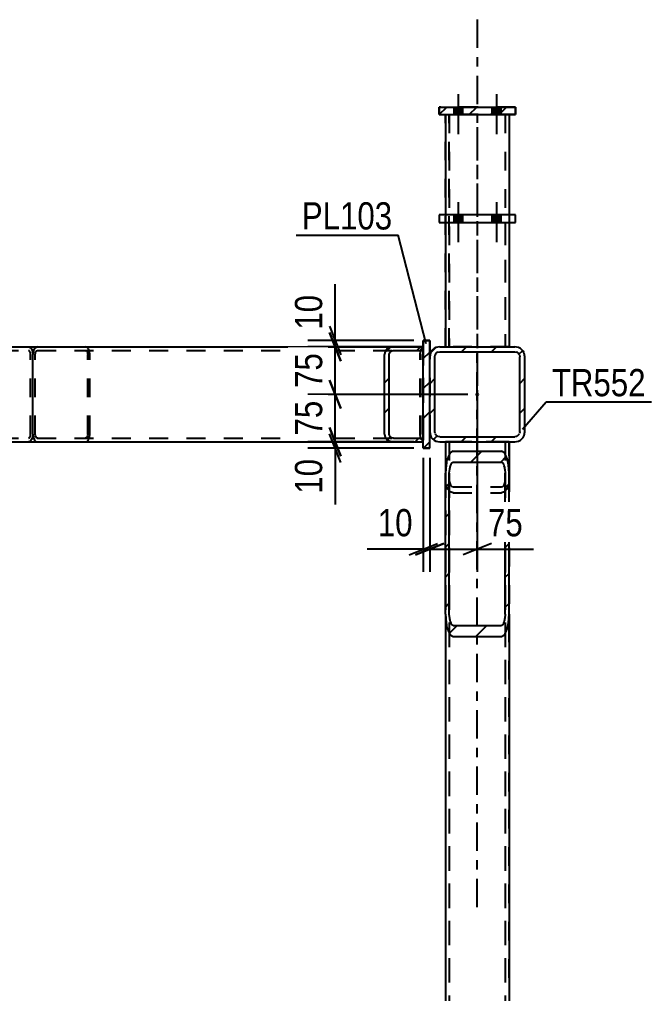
# Model space of a CAD drawing. Header units: millimetres. Extents: x -857 to 332, y -866 to -25.
# Drawn here: x 160.5 to 226.9, y -322.5 to -220.1 of the extents above; entities that cross this region are included whole.
import ezdxf

# ---------------------------------------------------------------- set-up
doc = ezdxf.new("R2010")
doc.units = ezdxf.units.MM
doc.linetypes.add('DXK_LINE_DOT2', pattern=[3.9198, 1.9599, -1.9599])
doc.linetypes.add('DXK_LINE_DOT3', pattern=[5.9187, 2.979, -0.9799, 0.9799, -0.9799])
doc.styles.add('Arial Narrow', font='ARIALN.TTF', dxfattribs={"height": 0.2})

# ---------------------------------------------------------------- blocks, each defined once
blk = doc.blocks.new('Part-570386455-13917 - 13803')
at = {"color": 7, "linetype": 'DXK_LINE_DOT2'}
for p, q in [((202.96, -253.85), (203.63, -253.85)), ((202.96, -253.85), (202.96, -265.18)), ((202.96, -253.85), (203.63, -253.85)), ((203.63, -253.85), (203.63, -265.18)), ((202.96, -265.18), (203.63, -265.18)), ((203.63, -265.18), (202.96, -265.18))]:
    blk.add_line(p, q, dxfattribs=at)
blk = doc.blocks.new('Part-570386455-14193 - 13803')
at = {"color": 2, "linetype": 'Continuous'}
for p, q in [((212.63, -240.65), (204.63, -240.65)), ((204.63, -240.65), (204.63, -241.45)), ((204.63, -241.45), (212.63, -241.45)), ((212.63, -241.45), (212.63, -240.65))]:
    blk.add_line(p, q, dxfattribs=at)
blk = doc.blocks.new('Part-570386455-13807 - 13803')
at = {"color": 7, "linetype": 'DXK_LINE_DOT3'}
blk.add_line((208.63, -313.44), (208.63, -255.12), dxfattribs=at)
at = {"color": 7, "linetype": 'DXK_LINE_DOT2'}
for p, q in [((211.96, -264.52), (205.29, -264.52)), ((205.29, -264.52), (205.29, -320.85)), ((205.69, -264.52), (205.69, -320.85)), ((211.56, -264.52), (211.56, -320.85)), ((211.96, -320.85), (211.96, -264.52))]:
    blk.add_line(p, q, dxfattribs=at)
blk = doc.blocks.new('Part-570386455-13844 - 13803')
at = {"linetype": 'Continuous'}
h = blk.add_hatch(dxfattribs=at)
h.set_pattern_fill('', scale=0.7, style=0, pattern_type=0)
h.set_pattern_definition([(45, (199.4727, -254.5777), (-1.57154, 1.57154), [])])
h.paths.add_polyline_path([(199.84, -254.52), (199.47, -254.58), (199.16, -254.75), (198.95, -255.01), (198.88, -255.32), (198.88, -263.72), (198.95, -264.02), (199.16, -264.28), (199.47, -264.46), (199.84, -264.52), (202.96, -264.52), (202.96, -264.12), (199.84, -264.12), (199.66, -264.09), (199.5, -264), (199.4, -263.87), (199.36, -263.72), (199.36, -255.32), (199.4, -255.16), (199.5, -255.03), (199.66, -254.95), (199.84, -254.92), (202.96, -254.92), (202.96, -254.52)])
at = {"color": 7, "linetype": 'DXK_LINE_DOT2'}
for p, q in [((119.3, -254.52), (119.3, -264.52)), ((119.3, -254.52), (161.48, -254.52)), ((119.3, -254.92), (202.96, -254.92)), ((199.84, -254.52), (202.96, -254.52)), ((202.96, -264.52), (202.96, -254.52)), ((119.3, -264.12), (202.96, -264.12)), ((119.3, -264.52), (161.48, -264.52)), ((199.84, -264.52), (202.96, -264.52))]:
    blk.add_line(p, q, dxfattribs=at)
at = {"color": 2, "linetype": 'Continuous'}
for p, q in [((161.48, -254.52), (199.84, -254.52)), ((199.84, -254.52), (199.47, -254.58)), ((199.66, -254.95), (199.84, -254.92)), ((202.96, -254.52), (199.84, -254.52)), ((199.84, -254.92), (202.96, -254.92)), ((202.96, -254.92), (202.96, -254.52)), ((198.95, -255.01), (198.88, -255.32)), ((198.88, -263.72), (198.88, -255.32)), ((199.36, -255.32), (199.4, -255.16)), ((199.36, -263.72), (199.36, -255.32)), ((199.4, -255.16), (199.5, -255.03)), ((199.5, -255.03), (199.66, -254.95)), ((198.88, -263.72), (198.95, -264.02)), ((199.4, -263.87), (199.36, -263.72)), ((199.5, -264), (199.4, -263.87)), ((199.66, -264.09), (199.5, -264)), ((199.84, -264.12), (199.66, -264.09)), ((199.84, -264.12), (202.96, -264.12)), ((202.96, -264.52), (202.96, -264.12)), ((161.48, -264.52), (199.84, -264.52)), ((199.47, -264.46), (199.84, -264.52)), ((199.84, -264.52), (202.96, -264.52))]:
    blk.add_line(p, q, dxfattribs=at)
for centre, start, end in [((199.74, -255.43), 107.7012, 152.0537), ((199.74, -263.6), 207.9463, 252.2988)]:
    blk.add_arc(centre, 0.895, start, end, dxfattribs=at)
blk = doc.blocks.new('Part-570386455-13843 - 13803')
at = {"linetype": 'Continuous'}
h = blk.add_hatch(dxfattribs=at)
h.set_pattern_fill('', scale=0.7, style=0, pattern_type=0)
h.set_pattern_definition([(45, (119.2967, -254.9168), (-1.57154, 1.57154), [])])
h.paths.add_polyline_path([(119.3, -254.52), (119.3, -254.92), (124.08, -254.92), (124.27, -254.95), (124.42, -255.03), (124.53, -255.16), (124.56, -255.32), (124.56, -263.72), (124.53, -263.87), (124.42, -264), (124.27, -264.09), (124.08, -264.12), (119.3, -264.12), (119.3, -264.52), (124.08, -264.52), (124.45, -264.46), (124.76, -264.28), (124.97, -264.02), (125.04, -263.72), (125.04, -255.32), (124.97, -255.01), (124.76, -254.75), (124.45, -254.58), (124.08, -254.52)])
at = {"color": 7, "linetype": 'DXK_LINE_DOT2'}
for p, q in [((119.3, -254.52), (119.3, -264.52)), ((119.3, -254.52), (124.08, -254.52)), ((119.3, -254.92), (161.48, -254.92)), ((124.08, -254.52), (124.08, -254.52)), ((156.01, -255.01), (156.12, -254.75)), ((156.12, -254.75), (156.27, -254.58)), ((156.27, -254.58), (156.46, -254.52)), ((156.46, -254.92), (156.36, -254.95)), ((161.57, -254.95), (161.48, -254.92)), ((155.98, -255.32), (156.01, -255.01)), ((155.98, -263.72), (155.98, -255.32)), ((156.23, -255.16), (156.22, -255.32)), ((156.22, -263.72), (156.22, -255.32)), ((156.29, -255.03), (156.23, -255.16)), ((156.36, -254.95), (156.29, -255.03)), ((161.65, -255.03), (161.57, -254.95)), ((161.7, -255.16), (161.65, -255.03)), ((161.72, -255.32), (161.7, -255.16)), ((161.72, -263.72), (161.72, -255.32)), ((119.3, -264.12), (161.48, -264.12)), ((156.01, -264.02), (155.98, -263.72)), ((156.12, -264.28), (156.01, -264.02)), ((156.22, -263.72), (156.23, -263.87)), ((156.23, -263.87), (156.29, -264)), ((156.29, -264), (156.36, -264.09)), ((156.36, -264.09), (156.46, -264.12)), ((161.48, -264.12), (161.57, -264.09)), ((161.57, -264.09), (161.65, -264)), ((161.65, -264), (161.7, -263.87)), ((161.7, -263.87), (161.72, -263.72)), ((119.3, -264.52), (124.08, -264.52)), ((156.27, -264.46), (156.12, -264.28)), ((156.46, -264.52), (156.27, -264.46)), ((156.46, -264.52), (161.48, -264.52))]:
    blk.add_line(p, q, dxfattribs=at)
at = {"color": 2, "linetype": 'Continuous'}
for p, q in [((119.3, -254.52), (119.3, -254.92)), ((119.3, -254.52), (124.08, -254.52)), ((119.3, -254.92), (124.08, -254.92)), ((124.08, -254.52), (161.48, -254.52)), ((124.45, -254.58), (124.08, -254.52)), ((124.08, -254.92), (124.27, -254.95)), ((161.48, -254.52), (161.67, -254.58)), ((161.67, -254.58), (161.82, -254.75)), ((161.82, -254.75), (161.93, -255.01)), ((124.27, -254.95), (124.42, -255.03)), ((124.42, -255.03), (124.53, -255.16)), ((124.53, -255.16), (124.56, -255.32)), ((124.56, -263.72), (124.56, -255.32)), ((125.04, -255.32), (124.97, -255.01)), ((125.04, -263.72), (125.04, -255.32)), ((161.93, -255.01), (161.96, -255.32)), ((161.96, -263.72), (161.96, -255.32)), ((119.3, -264.52), (119.3, -264.12)), ((119.3, -264.12), (124.08, -264.12)), ((124.27, -264.09), (124.08, -264.12)), ((124.42, -264), (124.27, -264.09)), ((124.53, -263.87), (124.42, -264)), ((124.56, -263.72), (124.53, -263.87)), ((124.97, -264.02), (125.04, -263.72)), ((161.93, -264.02), (161.82, -264.28)), ((161.96, -263.72), (161.93, -264.02)), ((119.3, -264.52), (124.08, -264.52)), ((124.08, -264.52), (124.45, -264.46)), ((124.08, -264.52), (161.48, -264.52)), ((161.67, -264.46), (161.48, -264.52)), ((161.82, -264.28), (161.67, -264.46))]:
    blk.add_line(p, q, dxfattribs=at)
for centre, start, end in [((124.18, -255.43), 27.9463, 72.2988), ((124.18, -263.6), 287.7012, 332.0537)]:
    blk.add_arc(centre, 0.895, start, end, dxfattribs=at)
blk = doc.blocks.new('Part-570386455-13868 - 13803')
at = {"color": 2, "linetype": 'Continuous'}
for p, q in [((205.29, -264.52), (205.29, -267.82)), ((211.96, -264.52), (211.96, -267.82))]:
    blk.add_line(p, q, dxfattribs=at)
at = {"color": 7, "linetype": 'DXK_LINE_DOT2'}
for p, q in [((205.69, -264.52), (205.29, -264.52)), ((205.29, -264.52), (205.36, -264.52)), ((205.36, -264.52), (205.53, -264.52)), ((211.96, -264.52), (205.53, -264.52)), ((211.53, -264.52), (205.69, -264.52)), ((205.69, -264.52), (205.69, -264.52)), ((205.69, -264.52), (205.69, -462.85)), ((211.53, -264.52), (211.56, -264.52)), ((211.96, -264.52), (211.56, -264.52)), ((211.56, -264.52), (211.56, -264.52)), ((211.56, -264.52), (211.56, -462.85)), ((205.29, -267.82), (205.29, -462.85)), ((211.96, -267.82), (211.96, -462.85)), ((205.36, -269.1), (205.29, -268.63)), ((205.53, -269.5), (205.36, -269.1)), ((205.69, -268.63), (205.73, -268.86)), ((205.73, -268.86), (205.81, -269.06)), ((205.81, -269.06), (205.94, -269.2)), ((205.94, -269.2), (206.09, -269.24)), ((206.09, -269.24), (211.16, -269.24)), ((211.16, -269.24), (211.31, -269.2)), ((211.31, -269.2), (211.44, -269.06)), ((211.44, -269.06), (211.53, -268.86)), ((211.53, -268.86), (211.56, -268.63)), ((211.9, -269.1), (211.73, -269.5)), ((211.96, -268.63), (211.9, -269.1)), ((205.79, -269.77), (205.53, -269.5)), ((206.09, -269.86), (205.79, -269.77)), ((206.09, -269.86), (211.16, -269.86)), ((211.47, -269.77), (211.16, -269.86)), ((211.73, -269.5), (211.47, -269.77))]:
    blk.add_line(p, q, dxfattribs=at)
blk = doc.blocks.new('Part-570386455-13890 - 13803')
at = {"linetype": 'Continuous'}
h = blk.add_hatch(dxfattribs=at)
h.set_pattern_fill('', scale=0.7, style=0, pattern_type=0)
h.set_pattern_definition([(45, (205.7889, -265.6624), (-1.57154, 1.57154), [])])
h.paths.add_polyline_path([(206.09, -265.48), (205.79, -265.66), (205.53, -266.17), (205.36, -266.93), (205.29, -267.82), (205.29, -282.64), (205.36, -283.53), (205.53, -284.29), (205.79, -284.8), (206.09, -284.98), (211.16, -284.98), (211.47, -284.8), (211.73, -284.29), (211.9, -283.53), (211.96, -282.64), (211.96, -267.82), (211.9, -266.93), (211.73, -266.17), (211.47, -265.66), (211.16, -265.48)])
h.paths.add_polyline_path([(211.31, -266.74), (211.44, -267), (211.53, -267.38), (211.56, -267.82), (211.56, -282.64), (211.53, -283.08), (211.44, -283.46), (211.31, -283.72), (211.16, -283.81), (206.09, -283.81), (205.94, -283.72), (205.81, -283.46), (205.73, -283.08), (205.69, -282.64), (205.69, -267.82), (205.73, -267.38), (205.81, -267), (205.94, -266.74), (206.09, -266.65), (211.16, -266.65)])
at = {"color": 2, "linetype": 'Continuous'}
for p, q in [((206.09, -265.48), (205.79, -265.66)), ((206.09, -265.48), (211.16, -265.48)), ((211.47, -265.66), (211.16, -265.48)), ((205.36, -266.93), (205.29, -267.82)), ((205.94, -266.74), (206.09, -266.65)), ((206.09, -266.65), (211.16, -266.65)), ((211.16, -266.65), (211.31, -266.74)), ((211.96, -267.82), (211.9, -266.93)), ((205.29, -282.64), (205.29, -267.82)), ((205.69, -267.82), (205.73, -267.38)), ((205.69, -282.64), (205.69, -267.82)), ((211.53, -267.38), (211.56, -267.82)), ((211.56, -282.64), (211.56, -267.82)), ((211.96, -282.64), (211.96, -267.82)), ((205.29, -282.64), (205.29, -462.85)), ((205.29, -282.64), (205.36, -283.53)), ((205.73, -283.08), (205.69, -282.64)), ((211.56, -282.64), (211.53, -283.08)), ((211.9, -283.53), (211.96, -282.64)), ((211.96, -282.64), (211.96, -462.85)), ((206.09, -283.81), (205.94, -283.72)), ((206.09, -283.81), (211.16, -283.81)), ((211.31, -283.72), (211.16, -283.81)), ((205.79, -284.8), (206.09, -284.98)), ((206.09, -284.98), (211.16, -284.98)), ((211.16, -284.98), (211.47, -284.8))]:
    blk.add_line(p, q, dxfattribs=at)
at = {"color": 7, "linetype": 'DXK_LINE_DOT2'}
for p, q in [((205.29, -267.82), (205.29, -282.64)), ((205.69, -267.82), (205.69, -462.85)), ((211.56, -267.82), (211.56, -462.85)), ((211.96, -267.82), (211.96, -282.64))]:
    blk.add_line(p, q, dxfattribs=at)
at = {"color": 2, "linetype": 'Continuous'}
for centre, radius, start, end in [((208.07, -267.15), 2.72, 146.8845, 175.352), ((209.19, -267.15), 2.72, 4.648, 33.1155), ((207.08, -267.49), 1.36, 146.8845, 175.352), ((210.18, -267.49), 1.36, 4.648, 33.1155), ((208.07, -283.31), 2.72, 184.648, 213.1155), ((207.08, -282.97), 1.36, 184.648, 213.1155), ((210.18, -282.97), 1.36, 326.8845, 355.352), ((209.19, -283.31), 2.72, 326.8845, 355.352)]:
    blk.add_arc(centre, radius, start, end, dxfattribs=at)
blk = doc.blocks.new('Part-570386455-13903 - 13803')
at = {"color": 7, "linetype": 'DXK_LINE_DOT2'}
for p, q in [((162.1, -254.75), (162, -255.01)), ((162.26, -254.58), (162.1, -254.75)), ((162.44, -254.52), (162.26, -254.58)), ((162.35, -254.95), (162.44, -254.92)), ((162.44, -254.52), (202.96, -254.52)), ((162.44, -254.92), (167.47, -254.92)), ((162.44, -254.92), (202.96, -254.92)), ((167.65, -254.58), (167.47, -254.52)), ((167.47, -254.92), (167.56, -254.95)), ((167.81, -254.75), (167.65, -254.58)), ((167.91, -255.01), (167.81, -254.75)), ((202.68, -255.01), (202.78, -254.75)), ((202.78, -254.75), (202.94, -254.58)), ((202.94, -254.58), (202.96, -254.57)), ((202.96, -254.52), (202.96, -254.57)), ((202.96, -254.52), (202.96, -264.52)), ((162, -255.01), (161.96, -255.32)), ((161.96, -263.72), (161.96, -255.32)), ((162.2, -255.32), (162.22, -255.16)), ((162.2, -263.72), (162.2, -255.32)), ((162.22, -255.16), (162.27, -255.03)), ((162.27, -255.03), (162.35, -254.95)), ((167.56, -254.95), (167.64, -255.03)), ((167.64, -255.03), (167.69, -255.16)), ((167.69, -255.16), (167.71, -255.32)), ((167.71, -263.72), (167.71, -255.32)), ((167.95, -255.32), (167.91, -255.01)), ((167.95, -263.72), (167.95, -255.32)), ((202.64, -255.32), (202.68, -255.01)), ((202.64, -263.72), (202.64, -255.32)), ((202.9, -255.16), (202.88, -255.32)), ((202.88, -263.72), (202.88, -255.32)), ((202.96, -255.03), (202.9, -255.16)), ((161.96, -263.72), (162, -264.02)), ((162, -264.02), (162.1, -264.28)), ((162.22, -263.87), (162.2, -263.72)), ((162.27, -264), (162.22, -263.87)), ((162.35, -264.09), (162.27, -264)), ((162.44, -264.12), (162.35, -264.09)), ((162.44, -264.12), (167.47, -264.12)), ((162.44, -264.12), (202.96, -264.12)), ((167.56, -264.09), (167.47, -264.12)), ((167.64, -264), (167.56, -264.09)), ((167.69, -263.87), (167.64, -264)), ((167.71, -263.72), (167.69, -263.87)), ((167.81, -264.28), (167.91, -264.02)), ((167.91, -264.02), (167.95, -263.72)), ((202.68, -264.02), (202.64, -263.72)), ((202.78, -264.28), (202.68, -264.02)), ((202.88, -263.72), (202.9, -263.87)), ((202.9, -263.87), (202.96, -264)), ((162.1, -264.28), (162.26, -264.46)), ((162.26, -264.46), (162.44, -264.52)), ((162.44, -264.52), (167.47, -264.52)), ((162.44, -264.52), (202.96, -264.52)), ((167.47, -264.52), (167.65, -264.46)), ((167.65, -264.46), (167.81, -264.28)), ((202.94, -264.46), (202.78, -264.28)), ((202.96, -264.46), (202.94, -264.46))]:
    blk.add_line(p, q, dxfattribs=at)
blk = doc.blocks.new('Part-570386455-14175 - 13803')
at = {"linetype": 'Continuous'}
h = blk.add_hatch(dxfattribs=at)
h.set_pattern_fill('', scale=0.7, style=0, pattern_type=0)
h.set_pattern_definition([(45, (204.6283, -230.1151), (-1.57154, 1.57154), [])])
h.paths.add_polyline_path([(204.63, -229.32), (204.63, -230.12), (212.63, -230.12), (212.63, -229.32)])
at = {"color": 7, "linetype": 'DXK_LINE_DOT2'}
for p, q in [((204.63, -230.12), (204.63, -229.32)), ((204.63, -229.32), (212.63, -229.32)), ((212.63, -229.32), (212.63, -230.12)), ((212.63, -230.12), (204.63, -230.12))]:
    blk.add_line(p, q, dxfattribs=at)
at = {"color": 2, "linetype": 'Continuous'}
for p, q in [((204.63, -229.32), (204.63, -230.12)), ((204.63, -229.32), (212.63, -229.32)), ((212.63, -230.12), (212.63, -229.32)), ((204.63, -230.12), (212.63, -230.12))]:
    blk.add_line(p, q, dxfattribs=at)
blk = doc.blocks.new('Bolt-570386455-14046 - 13803')
at = {"linetype": 'Continuous'}
for points in [[(206.16, -230.12), (207.09, -230.12), (207.09, -229.32), (206.16, -229.32)], [(206.16, -230.12), (207.09, -230.12), (207.09, -229.32), (206.16, -229.32)], [(210.16, -230.12), (211.09, -230.12), (211.09, -229.32), (210.16, -229.32)], [(210.16, -230.12), (211.09, -230.12), (211.09, -229.32), (210.16, -229.32)]]:
    blk.add_hatch(color=1, dxfattribs=at).paths.add_polyline_path(points)
at = {"color": 1, "linetype": 'Continuous'}
for p, q in [((206.63, -227.98), (206.63, -232.18)), ((206.63, -227.98), (206.63, -232.18)), ((210.63, -227.98), (210.63, -232.18)), ((210.63, -227.98), (210.63, -232.18)), ((206.16, -229.32), (206.16, -230.12)), ((206.16, -229.32), (206.16, -230.12)), ((207.09, -229.32), (207.09, -230.12)), ((207.09, -229.32), (207.09, -230.12)), ((210.16, -229.32), (210.16, -230.12)), ((210.16, -229.32), (210.16, -230.12)), ((211.09, -229.32), (211.09, -230.12)), ((211.09, -229.32), (211.09, -230.12))]:
    blk.add_line(p, q, dxfattribs=at)
blk = doc.blocks.new('Part-570386455-13918 - 13803')
at = {"linetype": 'Continuous'}
h = blk.add_hatch(dxfattribs=at)
h.set_pattern_fill('', scale=0.7, style=0, pattern_type=0)
h.set_pattern_definition([(45, (202.9617, -265.1833), (-1.57154, 1.57154), [])])
h.paths.add_polyline_path([(202.96, -253.85), (202.96, -265.18), (203.63, -265.18), (203.63, -253.85)])
at = {"color": 7, "linetype": 'DXK_LINE_DOT2'}
for p, q in [((202.96, -253.85), (203.63, -253.85)), ((202.96, -265.18), (202.96, -253.85)), ((203.63, -253.85), (203.63, -265.18)), ((203.63, -265.18), (202.96, -265.18))]:
    blk.add_line(p, q, dxfattribs=at)
at = {"color": 2, "linetype": 'Continuous'}
for p, q in [((202.96, -265.18), (202.96, -253.85)), ((203.63, -253.85), (202.96, -253.85)), ((203.63, -265.18), (203.63, -253.85)), ((203.63, -265.18), (202.96, -265.18))]:
    blk.add_line(p, q, dxfattribs=at)
blk = doc.blocks.new('Bolt-570386455-14068 - 13803')
at = {"linetype": 'Continuous'}
for points in [[(206.16, -230.12), (207.09, -230.12), (207.09, -229.32), (206.16, -229.32)], [(206.16, -230.12), (207.09, -230.12), (207.09, -229.32), (206.16, -229.32)], [(210.16, -230.12), (211.09, -230.12), (211.09, -229.32), (210.16, -229.32)], [(210.16, -230.12), (211.09, -230.12), (211.09, -229.32), (210.16, -229.32)]]:
    blk.add_hatch(color=1, dxfattribs=at).paths.add_polyline_path(points)
at = {"color": 1, "linetype": 'Continuous'}
for p, q in [((206.63, -227.98), (206.63, -232.18)), ((206.63, -227.98), (206.63, -232.18)), ((210.63, -227.98), (210.63, -232.18)), ((210.63, -227.98), (210.63, -232.18)), ((206.16, -229.32), (206.16, -230.12)), ((206.16, -229.32), (206.16, -230.12)), ((207.09, -229.32), (207.09, -230.12)), ((207.09, -229.32), (207.09, -230.12)), ((210.16, -229.32), (210.16, -230.12)), ((210.16, -229.32), (210.16, -230.12)), ((211.09, -229.32), (211.09, -230.12)), ((211.09, -229.32), (211.09, -230.12))]:
    blk.add_line(p, q, dxfattribs=at)
blk = doc.blocks.new('Part-570386455-14192 - 13803')
at = {"color": 7, "linetype": 'DXK_LINE_DOT3'}
blk.add_line((208.63, -231.45), (208.63, -264.52), dxfattribs=at)
at = {"color": 7, "linetype": 'DXK_LINE_DOT2'}
for p, q in [((205.29, -241.45), (211.96, -241.45)), ((205.29, -254.52), (205.29, -241.45)), ((205.69, -254.52), (205.69, -241.45)), ((211.56, -241.45), (211.56, -254.52)), ((211.96, -241.45), (211.96, -254.52)), ((211.96, -254.52), (205.29, -254.52))]:
    blk.add_line(p, q, dxfattribs=at)
blk = doc.blocks.new('Part-570386455-14161 - 13803')
at = {"color": 7, "linetype": 'DXK_LINE_DOT2'}
for p, q in [((212.63, -229.32), (204.63, -229.32)), ((204.63, -229.32), (204.63, -230.12)), ((212.63, -230.12), (212.63, -229.32)), ((204.63, -230.12), (212.63, -230.12))]:
    blk.add_line(p, q, dxfattribs=at)
blk = doc.blocks.new('Part-570386455-14191 - 13803')
at = {"color": 7, "linetype": 'DXK_LINE_DOT2'}
for p, q in [((212.63, -240.65), (204.63, -240.65)), ((204.63, -240.65), (204.63, -241.45)), ((204.63, -241.45), (212.63, -241.45)), ((212.63, -241.45), (212.63, -240.65))]:
    blk.add_line(p, q, dxfattribs=at)
blk = doc.blocks.new('Bolt-570386455-14048 - 13803')
at = {"linetype": 'Continuous'}
for points in [[(206.16, -230.12), (207.09, -230.12), (207.09, -229.32), (206.16, -229.32)], [(210.16, -230.12), (211.09, -230.12), (211.09, -229.32), (210.16, -229.32)]]:
    blk.add_hatch(color=1, dxfattribs=at).paths.add_polyline_path(points)
at = {"color": 1, "linetype": 'Continuous'}
for p, q in [((206.63, -227.98), (206.63, -232.18)), ((210.63, -227.98), (210.63, -232.18)), ((206.16, -229.32), (206.16, -230.12)), ((207.09, -229.32), (207.09, -230.12)), ((210.16, -229.32), (210.16, -230.12)), ((211.09, -229.32), (211.09, -230.12))]:
    blk.add_line(p, q, dxfattribs=at)
blk = doc.blocks.new('Bolt-570386455-14062 - 13803')
at = {"color": 1, "linetype": 'DXK_LINE_DOT2'}
for p, q in [((206.63, -239.31), (206.63, -243.51)), ((206.63, -239.31), (206.63, -243.51)), ((210.63, -239.31), (210.63, -243.51)), ((210.63, -239.31), (210.63, -243.51)), ((206.16, -240.65), (206.16, -241.45)), ((206.16, -240.65), (206.16, -241.45)), ((207.09, -240.65), (207.09, -241.45)), ((207.09, -240.65), (207.09, -241.45)), ((210.16, -240.65), (210.16, -241.45)), ((210.16, -240.65), (210.16, -241.45)), ((211.09, -240.65), (211.09, -241.45)), ((211.09, -240.65), (211.09, -241.45))]:
    blk.add_line(p, q, dxfattribs=at)
blk = doc.blocks.new('Bolt-570386455-14063 - 13803')
at = {"linetype": 'Continuous'}
for points in [[(206.16, -241.45), (207.09, -241.45), (207.09, -240.65), (206.16, -240.65)], [(206.16, -241.45), (207.09, -241.45), (207.09, -240.65), (206.16, -240.65)], [(210.16, -241.45), (211.09, -241.45), (211.09, -240.65), (210.16, -240.65)], [(210.16, -241.45), (211.09, -241.45), (211.09, -240.65), (210.16, -240.65)]]:
    blk.add_hatch(color=1, dxfattribs=at).paths.add_polyline_path(points)
at = {"color": 1, "linetype": 'Continuous'}
for p, q in [((206.63, -239.31), (206.63, -243.51)), ((206.63, -239.31), (206.63, -243.51)), ((210.63, -239.31), (210.63, -243.51)), ((210.63, -239.31), (210.63, -243.51)), ((206.16, -240.65), (206.16, -241.45)), ((206.16, -240.65), (206.16, -241.45)), ((207.09, -240.65), (207.09, -241.45)), ((207.09, -240.65), (207.09, -241.45)), ((210.16, -240.65), (210.16, -241.45)), ((210.16, -240.65), (210.16, -241.45)), ((211.09, -240.65), (211.09, -241.45)), ((211.09, -240.65), (211.09, -241.45))]:
    blk.add_line(p, q, dxfattribs=at)
blk = doc.blocks.new('Part-570386455-14162 - 13803')
at = {"color": 7, "linetype": 'DXK_LINE_DOT3'}
blk.add_line((208.63, -220.12), (208.63, -264.52), dxfattribs=at)
at = {"color": 7, "linetype": 'DXK_LINE_DOT2'}
for p, q in [((205.29, -230.12), (211.96, -230.12)), ((205.29, -254.52), (205.29, -230.12)), ((205.69, -254.52), (205.69, -230.12)), ((211.56, -230.12), (211.56, -254.52)), ((211.96, -230.12), (211.96, -254.52)), ((211.96, -254.52), (205.29, -254.52))]:
    blk.add_line(p, q, dxfattribs=at)
blk = doc.blocks.new('Part-570386455-14165 - 13803')
at = {"color": 7, "linetype": 'DXK_LINE_DOT2'}
for p, q in [((212.63, -229.32), (204.63, -229.32)), ((204.63, -229.32), (204.63, -230.12)), ((212.63, -230.12), (212.63, -229.32)), ((204.63, -230.12), (212.63, -230.12))]:
    blk.add_line(p, q, dxfattribs=at)
blk = doc.blocks.new('Part-570386455-14172 - 13803')
at = {"color": 7, "linetype": 'DXK_LINE_DOT3'}
blk.add_line((208.63, -220.12), (208.63, -264.52), dxfattribs=at)
at = {"color": 2, "linetype": 'Continuous'}
for p, q in [((205.29, -230.12), (205.29, -240.65)), ((211.96, -230.12), (211.96, -240.65))]:
    blk.add_line(p, q, dxfattribs=at)
at = {"color": 7, "linetype": 'DXK_LINE_DOT2'}
for p, q in [((211.96, -230.12), (205.29, -230.12)), ((205.69, -230.12), (205.69, -254.52)), ((211.56, -230.12), (211.56, -254.52)), ((205.29, -240.65), (205.29, -254.52)), ((211.96, -240.65), (211.96, -254.52)), ((211.96, -254.52), (205.29, -254.52))]:
    blk.add_line(p, q, dxfattribs=at)
blk = doc.blocks.new('Part-570386455-14194 - 13803')
at = {"color": 7, "linetype": 'DXK_LINE_DOT3'}
blk.add_line((208.63, -231.45), (208.63, -264.52), dxfattribs=at)
at = {"color": 2, "linetype": 'Continuous'}
for p, q in [((205.29, -241.45), (205.29, -254.52)), ((211.96, -241.45), (211.96, -254.52))]:
    blk.add_line(p, q, dxfattribs=at)
at = {"color": 7, "linetype": 'DXK_LINE_DOT2'}
for p, q in [((205.29, -241.45), (211.96, -241.45)), ((205.69, -254.52), (205.69, -241.45)), ((211.56, -241.45), (211.56, -254.52)), ((211.96, -254.52), (205.29, -254.52)), ((205.29, -254.52), (205.29, -254.52)), ((211.96, -254.52), (211.96, -254.52))]:
    blk.add_line(p, q, dxfattribs=at)
blk = doc.blocks.new('Part-570386455-14224 - 13803')
at = {"linetype": 'Continuous'}
h = blk.add_hatch(dxfattribs=at)
h.set_pattern_fill('', scale=0.7, style=0, pattern_type=0)
h.set_pattern_definition([(45, (204.2868, -254.598), (-1.57154, 1.57154), [])])
h.paths.add_polyline_path([(204.69, -254.52), (204.29, -254.6), (203.94, -254.83), (203.71, -255.18), (203.63, -255.58), (203.63, -263.45), (203.71, -263.86), (203.94, -264.2), (204.29, -264.44), (204.69, -264.52), (212.56, -264.52), (212.97, -264.44), (213.32, -264.2), (213.55, -263.86), (213.63, -263.45), (213.63, -255.58), (213.55, -255.18), (213.32, -254.83), (212.97, -254.6), (212.56, -254.52)])
h.paths.add_polyline_path([(212.56, -255.05), (212.77, -255.09), (212.94, -255.21), (213.05, -255.38), (213.09, -255.58), (213.09, -263.45), (213.05, -263.65), (212.94, -263.83), (212.77, -263.94), (212.56, -263.98), (204.69, -263.98), (204.49, -263.94), (204.32, -263.83), (204.2, -263.65), (204.16, -263.45), (204.16, -255.58), (204.2, -255.38), (204.32, -255.21), (204.49, -255.09), (204.69, -255.05)])
blk.add_hatch(color=30, dxfattribs=at).paths.add_polyline_path([(208.63, -259.62, -1), (208.63, -259.42, -1)])
at = {"color": 2, "linetype": 'Continuous'}
for p, q in [((204.69, -254.52), (204.29, -254.6)), ((204.69, -254.52), (212.56, -254.52)), ((212.97, -254.6), (212.56, -254.52)), ((203.71, -255.18), (203.63, -255.58)), ((203.63, -263.45), (203.63, -255.58)), ((204.16, -255.58), (204.2, -255.38)), ((204.16, -263.45), (204.16, -255.58)), ((204.49, -255.09), (204.69, -255.05)), ((204.69, -255.05), (212.56, -255.05)), ((212.56, -255.05), (212.77, -255.09)), ((213.05, -255.38), (213.09, -255.58)), ((213.09, -263.45), (213.09, -255.58)), ((213.63, -255.58), (213.55, -255.18)), ((213.63, -263.45), (213.63, -255.58)), ((203.63, -263.45), (203.71, -263.86)), ((204.2, -263.65), (204.16, -263.45)), ((204.69, -263.98), (204.49, -263.94)), ((204.69, -263.98), (212.56, -263.98)), ((212.77, -263.94), (212.56, -263.98)), ((213.09, -263.45), (213.05, -263.65)), ((213.55, -263.86), (213.63, -263.45)), ((204.29, -264.44), (204.69, -264.52)), ((204.69, -264.52), (212.56, -264.52)), ((212.56, -264.52), (212.97, -264.44))]:
    blk.add_line(p, q, dxfattribs=at)
at = {"color": 30, "linetype": 'DXK_LINE_DOT3'}
blk.add_line((208.63, -259.52), (208.63, -259.52), dxfattribs=at)
at = {"color": 30, "linetype": 'Continuous'}
blk.add_circle((208.63, -259.52), 0.1, dxfattribs=at)
at = {"color": 2, "linetype": 'Continuous'}
for centre, radius, start, end in [((204.69, -255.58), 1.07, 112.5, 157.5), ((212.56, -255.58), 1.07, 22.5, 67.5), ((204.69, -255.58), 0.533, 112.5, 157.5), ((212.56, -255.58), 0.533, 22.5, 67.5), ((204.69, -263.45), 1.07, 202.5, 247.5), ((204.69, -263.45), 0.533, 202.5, 247.5), ((212.56, -263.45), 0.533, 292.5, 337.5), ((212.56, -263.45), 1.07, 292.5, 337.5)]:
    blk.add_arc(centre, radius, start, end, dxfattribs=at)
blk = doc.blocks.new('StraightDimension-570386455-14452 - 13803')
at = {"color": 7, "linetype": 'Continuous'}
for p, q in [((202.96, -266.18), (202.96, -278.19)), ((203.63, -266.18), (203.63, -278.19)), ((201.46, -276.39), (204.46, -275.19)), ((205.13, -275.19), (202.13, -276.39)), ((202.96, -275.79), (197.06, -275.79)), ((202.96, -275.79), (197.06, -275.79)), ((202.96, -275.79), (203.63, -275.79))]:
    blk.add_line(p, q, dxfattribs=at)
at = {"color": 0}
blk.add_wipeout([(202.44, -275.04), (202.44, -270.84), (197.58, -270.84), (197.58, -275.04)], dxfattribs=at)
at = {"color": 3, "style": 'Arial Narrow'}
blk.add_text('10', height=2.863, dxfattribs=at).set_placement((198.18, -274.44))
blk = doc.blocks.new('StraightDimension-570386455-14471 - 13803')
at = {"color": 7, "linetype": 'Continuous'}
for p, q in [((208.63, -260.52), (208.63, -278.19)), ((203.63, -266.18), (203.63, -278.19)), ((202.13, -276.39), (205.13, -275.19)), ((210.13, -275.19), (207.13, -276.39)), ((203.63, -275.79), (208.63, -275.79)), ((208.63, -275.79), (214.53, -275.79)), ((208.63, -275.79), (214.53, -275.79))]:
    blk.add_line(p, q, dxfattribs=at)
at = {"color": 0}
blk.add_wipeout([(214.01, -275.04), (214.01, -270.84), (209.15, -270.84), (209.15, -275.04)], dxfattribs=at)
at = {"color": 3, "style": 'Arial Narrow'}
blk.add_text('75', height=2.863, dxfattribs=at).set_placement((209.75, -274.44))
blk = doc.blocks.new('StraightDimension-570386455-51487 - 13803')
at = {"color": 7, "linetype": 'Continuous'}
for p, q in [((193.69, -253.85), (193.69, -247.94)), ((193.69, -253.85), (193.69, -247.94)), ((193.09, -252.35), (194.29, -255.35)), ((201.96, -253.85), (190.84, -253.85)), ((194.29, -256.02), (193.09, -253.02)), ((193.69, -254.52), (193.69, -253.85)), ((201.96, -254.52), (190.84, -254.52))]:
    blk.add_line(p, q, dxfattribs=at)
at = {"color": 0}
blk.add_wipeout([(192.94, -248.47), (188.74, -248.47), (188.74, -253.32), (192.94, -253.32)], dxfattribs=at)
at = {"color": 3, "style": 'Arial Narrow'}
blk.add_text('10', height=2.863, rotation=90.0002, dxfattribs=at).set_placement((192.34, -252.72))
blk = doc.blocks.new('StraightDimension-570386455-51488 - 13803')
at = {"color": 7, "linetype": 'Continuous'}
for p, q in [((193.09, -253.02), (194.29, -256.02)), ((201.96, -254.52), (190.84, -254.52)), ((193.69, -259.52), (193.69, -254.52)), ((194.29, -261.02), (193.09, -258.02)), ((207.63, -259.52), (190.84, -259.52))]:
    blk.add_line(p, q, dxfattribs=at)
at = {"color": 0}
blk.add_wipeout([(192.94, -254.59), (188.74, -254.59), (188.74, -259.44), (192.94, -259.44)], dxfattribs=at)
at = {"color": 3, "style": 'Arial Narrow'}
blk.add_text('75', height=2.863, rotation=90.0002, dxfattribs=at).set_placement((192.34, -258.84))
blk = doc.blocks.new('StraightDimension-570386455-51489 - 13803')
at = {"color": 7, "linetype": 'Continuous'}
for p, q in [((193.09, -258.02), (194.29, -261.02)), ((207.63, -259.52), (190.84, -259.52)), ((193.69, -264.52), (193.69, -259.52)), ((194.29, -266.02), (193.09, -263.02)), ((201.96, -264.52), (190.84, -264.52))]:
    blk.add_line(p, q, dxfattribs=at)
at = {"color": 0}
blk.add_wipeout([(192.94, -259.59), (188.74, -259.59), (188.74, -264.44), (192.94, -264.44)], dxfattribs=at)
at = {"color": 3, "style": 'Arial Narrow'}
blk.add_text('75', height=2.863, rotation=90.0002, dxfattribs=at).set_placement((192.34, -263.84))
blk = doc.blocks.new('StraightDimension-570386455-51490 - 13803')
at = {"color": 7, "linetype": 'Continuous'}
for p, q in [((193.09, -263.02), (194.29, -266.02)), ((194.29, -266.68), (193.09, -263.68)), ((201.96, -264.52), (190.84, -264.52)), ((201.96, -265.18), (190.84, -265.18)), ((193.69, -265.18), (193.69, -264.52)), ((193.69, -265.18), (193.69, -271.09)), ((193.69, -265.18), (193.69, -271.09))]:
    blk.add_line(p, q, dxfattribs=at)
at = {"color": 0}
blk.add_wipeout([(192.94, -265.71), (188.74, -265.71), (188.74, -270.56), (192.94, -270.56)], dxfattribs=at)
at = {"color": 3, "style": 'Arial Narrow'}
blk.add_text('10', height=2.863, rotation=90.0002, dxfattribs=at).set_placement((192.34, -269.96))
blk = doc.blocks.new('Mark-570386455-14220 - 13803')
at = {"color": 30, "linetype": 'Continuous'}
for p, q in [((213.39, -263.17), (215.86, -260.32)), ((215.86, -260.32), (226.93, -260.32))]:
    blk.add_line(p, q, dxfattribs=at)
at = {"color": 0}
blk.add_wipeout([(226.33, -259.72), (226.33, -256.72), (216.46, -256.72), (216.46, -259.72)], dxfattribs=at)
blk.add_wipeout([(226.33, -259.72), (226.33, -256.72), (216.46, -256.72), (216.46, -259.72)], dxfattribs=at)
at = {"color": 3, "style": 'Arial Narrow'}
blk.add_text('TR552', height=2.863, dxfattribs=at).set_placement((216.46, -259.72))
blk = doc.blocks.new('Mark-570386455-51321 - 13803')
at = {"color": 30, "linetype": 'Continuous'}
for p in [(189.6, -242.79), (203.26, -254.2)]:
    blk.add_line(p, (200.31, -242.79), dxfattribs=at)
at = {"color": 0}
blk.add_wipeout([(199.71, -242.19), (199.71, -239.19), (190.2, -239.19), (190.2, -242.19)], dxfattribs=at)
blk.add_wipeout([(199.71, -242.19), (199.71, -239.19), (190.2, -239.19), (190.2, -242.19)], dxfattribs=at)
at = {"color": 3, "style": 'Arial Narrow'}
blk.add_text('PL103', height=2.863, dxfattribs=at).set_placement((190.2, -242.19))

msp = doc.modelspace()

# ---------------------------------------------------------------- block references
for name in ['Part-570386455-14162 - 13803', 'Part-570386455-14172 - 13803', 'Bolt-570386455-14046 - 13803', 'Bolt-570386455-14068 - 13803', 'Bolt-570386455-14048 - 13803', 'Part-570386455-14175 - 13803', 'Part-570386455-14161 - 13803', 'Part-570386455-14165 - 13803', 'Part-570386455-14192 - 13803', 'Part-570386455-14194 - 13803', 'Bolt-570386455-14062 - 13803', 'Bolt-570386455-14063 - 13803', 'Part-570386455-14193 - 13803', 'Part-570386455-14191 - 13803', 'Part-570386455-13917 - 13803', 'Part-570386455-13918 - 13803', 'Part-570386455-13844 - 13803', 'Part-570386455-13843 - 13803', 'Part-570386455-13903 - 13803', 'Part-570386455-14224 - 13803', 'Part-570386455-13807 - 13803', 'Part-570386455-13868 - 13803', 'Part-570386455-13890 - 13803']:
    msp.add_blockref(name, (0, 0))

# ---------------------------------------------------------------- next in the draw order: block references
for name in ['StraightDimension-570386455-51487 - 13803', 'StraightDimension-570386455-14452 - 13803']:
    msp.add_blockref(name, (0, 0))

# ---------------------------------------------------------------- next in the draw order: block references
msp.add_blockref('StraightDimension-570386455-14471 - 13803', (0, 0))

# ---------------------------------------------------------------- next in the draw order: block references
for name in ['StraightDimension-570386455-51488 - 13803', 'Mark-570386455-14220 - 13803']:
    msp.add_blockref(name, (0, 0))

# ---------------------------------------------------------------- next in the draw order: block references
for name in ['Mark-570386455-51321 - 13803', 'StraightDimension-570386455-51489 - 13803']:
    msp.add_blockref(name, (0, 0))

# ---------------------------------------------------------------- next in the draw order: block references
msp.add_blockref('StraightDimension-570386455-51490 - 13803', (0, 0))

doc.saveas('drawing.dxf')
